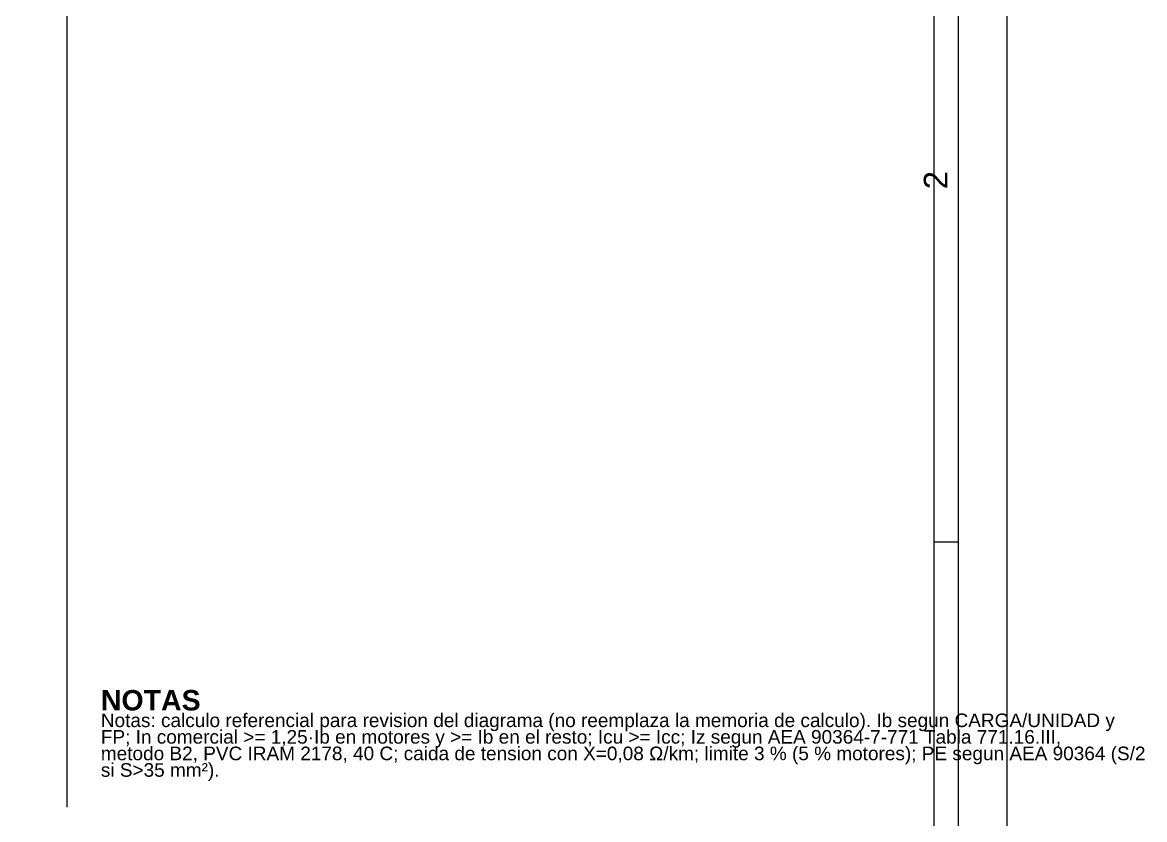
# Model space of a CAD drawing. Header units: millimetres. Extents: x 0 to 869, y 0 to 594.
# Drawn here: x 638.9 to 869.2, y 91.4 to 255.1 of the extents above; entities that cross this region are included whole.
import ezdxf
from ezdxf.enums import TextEntityAlignment as Align

# ---------------------------------------------------------------- set-up
doc = ezdxf.new("R2010")
doc.units = ezdxf.units.MM
for name, color, linetype in [('291-A-LAMINA', 8, 'Continuous'), ('291-E-DIAGRAMA', 5, 'Continuous'), ('291-E-TEXTOS', 7, 'Continuous')]:
    doc.layers.add(name, color=color, linetype=linetype)
doc.styles.add('ARIAL', font='arial.ttf')
doc.styles.add('ARIAL_BOLD', font='arialbd.ttf')

msp = doc.modelspace()

# ---------------------------------------------------------------- linework, layer by layer
at = {"layer": '291-A-LAMINA'}
msp.add_line((826, 148.5), (831, 148.5), dxfattribs=at)
for points in [[(0, 594), (841, 594), (841, 0), (0, 0)], [(25, 584), (831, 584), (831, 10), (25, 10)], [(30, 579), (826, 579), (826, 15), (30, 15)]]:
    msp.add_lwpolyline(points, close=True, dxfattribs=at)
at = {"layer": '291-E-DIAGRAMA', "color": 7, "lineweight": 25}
msp.add_line((648, 579), (648, 94), dxfattribs=at)

# ---------------------------------------------------------------- texts
at = {"layer": '291-E-TEXTOS', "color": 7, "style": 'ARIAL'}
msp.add_text('2', height=4.86, rotation=90, dxfattribs=at).set_placement((830.25, 222.75), align=Align.BOTTOM_CENTER)
at = {"layer": '291-E-TEXTOS', "color": 7}
for s, height, style, p in [('NOTAS', 4.19, 'ARIAL_BOLD', (655, 112.6)), ('Notas: calculo referencial para revision del diagrama (no reemplaza la memoria de calculo). Ib segun CARGA/UNIDAD y', 2.79, 'ARIAL', (655, 109.6)), ('FP; In comercial >= 1,25·Ib en motores y >= Ib en el resto; Icu >= Icc; Iz segun AEA 90364-7-771 Tabla 771.16.III,', 2.79, 'ARIAL', (655, 106.2)), ('metodo B2, PVC IRAM 2178, 40 C; caida de tension con X=0,08 Ω/km; limite 3 % (5 % motores); PE segun AEA 90364 (S/2', 2.79, 'ARIAL', (655, 102.8)), ('si S>35 mm²).', 2.79, 'ARIAL', (655, 99.4))]:
    msp.add_text(s, height=height, dxfattribs=dict(at, style=style)).set_placement(p, align=Align.BOTTOM_LEFT)

doc.saveas('drawing.dxf')
